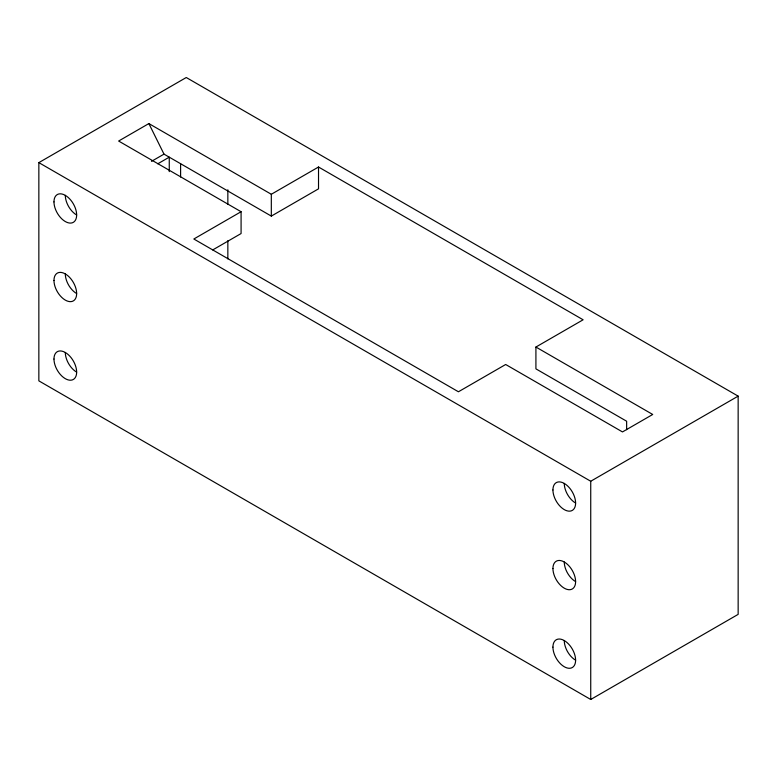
<?xml version="1.0" encoding="UTF-8"?>
<svg xmlns="http://www.w3.org/2000/svg" width="777" height="777" viewBox="0 0 777 777"><rect width="100%" height="100%" fill="white"/><g stroke="black" fill="none" stroke-linecap="round" stroke-linejoin="round"><path stroke-width="1.17" d="M38.85 162.626L186.266 77.515L738.15 396.134L738.15 614.374L590.734 699.485L38.85 380.866L38.85 162.626L590.734 481.245L738.15 396.134M626.641 429.662L626.641 421.231L535.916 368.861L535.916 347.037L583.119 319.784L318.521 167.016L271.319 194.269L148.873 123.572L118.638 141.035L241.084 211.723L241.084 233.547L212.733 249.922M151.486 161.354L163.996 154.128L271.319 216.093L318.521 188.84L318.521 167.016M157.789 163.792L169.26 157.168L169.26 171.62M241.084 211.723L193.832 239.005L458.43 391.773L505.681 364.491L622.484 431.925L652.719 414.471L535.916 347.037M148.873 123.572L163.996 154.128M590.734 481.245L590.734 699.485M271.319 194.269L271.319 216.093M227.846 189.782L227.846 204.332M227.846 240.705L227.846 258.896M180.604 163.714L180.604 176.962M76.651 215.006A16.035 9.256 60 0 1 65.307 195.357M76.651 293.57A16.035 9.256 60 0 1 65.307 273.922M76.651 372.134A16.035 9.256 60 0 1 65.307 352.496M575.611 660.207A16.035 9.256 60 0 1 564.267 640.569M575.611 503.069A16.035 9.256 60 0 1 564.267 483.43M575.611 581.643A16.035 9.256 60 0 1 564.267 561.994M53.972 359.042A16.035 9.256 60 0 0 70.979 380.196A16.035 9.256 60 0 0 70.979 357.517A16.035 9.256 60 0 0 53.972 359.042M53.972 280.478A16.035 9.256 60 0 0 70.979 301.631A16.035 9.256 60 0 0 70.979 278.953A16.035 9.256 60 0 0 53.972 280.478M53.972 201.903A16.035 9.256 60 0 0 70.979 223.067A16.035 9.256 60 0 0 70.979 200.388A16.035 9.256 60 0 0 53.972 201.903M552.933 647.115A16.035 9.256 60 0 0 569.939 668.269A16.035 9.256 60 0 0 569.939 645.59A16.035 9.256 60 0 0 552.933 647.115M552.933 568.541A16.035 9.256 60 0 0 569.939 589.704A16.035 9.256 60 0 0 569.939 567.025A16.035 9.256 60 0 0 552.933 568.541M552.933 489.976A16.035 9.256 60 0 0 569.939 511.14A16.035 9.256 60 0 0 569.939 488.461A16.035 9.256 60 0 0 552.933 489.976"/></g></svg>
